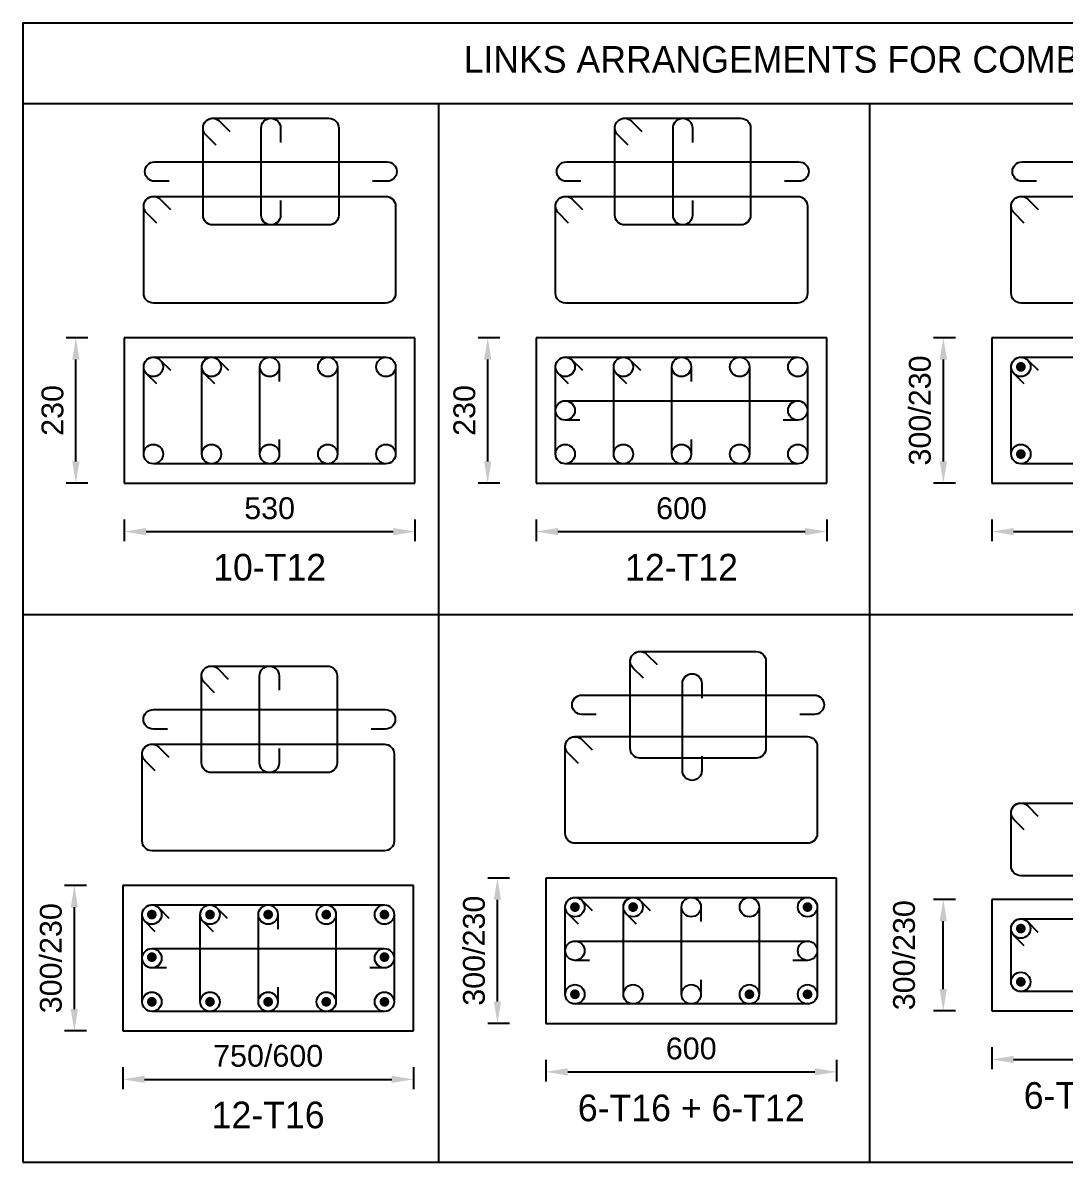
# Model space of a CAD drawing. Extents: x 2114.2 to 2145.3, y 1005.8 to 1031.
# Drawn here: x 2126.65 to 2134.39, y 1005.76 to 1014.23 of the extents above; entities that cross this region are included whole.
import ezdxf
from ezdxf.enums import TextEntityAlignment as Align

# ---------------------------------------------------------------- set-up
doc = ezdxf.new("R2010")
doc.units = 0
doc.layers.get('DEFPOINTS').update_dxf_attribs({"linetype": 'CONTINUOUS'})
for name, color, linetype in [('COLUMN__BM_', 50, 'CONTINUOUS'), ('DIMENSIONS__BM_', 251, 'CONTINUOUS'), ('LINKS-STIRRUPS-DISTR__BM_', 253, 'CONTINUOUS'), ('MAIN_STEEL__BM_', 142, 'CONTINUOUS'), ('SCHEDULE_TEXT__BM_', 7, 'CONTINUOUS'), ('SECTION_BORDER__BM_', 8, 'CONTINUOUS')]:
    doc.layers.add(name, color=color, linetype=linetype)
doc.styles.add('AR', font='arial.ttf')
doc.styles.add('BAHUBALI', font='CALIST.TTF', dxfattribs={"height": 0.22})
doc.dimstyles.new('_BM__FOR_MM', dxfattribs={"dimtxt": 0.18, "dimasz": 0.18, "dimexe": 0.08, "dimexo": 0.3, "dimgap": 0.1, "dimtad": 1, "dimdec": 0, "dimlfac": 1000, "dimzin": 0, "dimtxsty": 'AR', "dimcen": 0.09, "dimclrd": 256, "dimclre": 256, "dimclrt": 4, "dimazin": 3, "dimtfac": 1, "dimtdec": 0, "dimtmove": 0, "dimatfit": 3, "dimtolj": 1, "dimtzin": 0})

# ---------------------------------------------------------------- blocks, each defined once
blk = doc.blocks.new('*D25')
at = {"layer": 'DEFPOINTS', "color": 0}
for p in [(14.4839, 129.8207), (16.8839, 129.8207), (16.8839, 129.4207)]:
    blk.add_point(p, dxfattribs=at)
at = {"layer": 'SECTION_BORDER__BM_', "ltscale": 0.8}
for p, q in [((14.4839, 129.5207), (14.4839, 129.3407)), ((16.8839, 129.5207), (16.8839, 129.3407)), ((14.6639, 129.4207), (16.7039, 129.4207))]:
    blk.add_line(p, q, dxfattribs=at)
at = {"layer": 'SECTION_BORDER__BM_'}
for points in [[(14.6639, 129.4507), (14.6639, 129.3907), (14.4839, 129.4207)], [(16.7039, 129.3907), (16.7039, 129.4507), (16.8839, 129.4207)]]:
    blk.add_solid(points, dxfattribs=at)
at = {"layer": 'SECTION_BORDER__BM_', "color": 4, "insert": (15.6839, 129.6127), "char_height": 0.18, "attachment_point": 5, "style": 'AR'}
blk.add_mtext('\\A1;600', dxfattribs=at)
blk = doc.blocks.new('*D26')
at = {"layer": 'DEFPOINTS', "color": 0}
for p in [(14.0839, 131.0207), (14.4839, 131.0207), (14.4839, 129.8207)]:
    blk.add_point(p, dxfattribs=at)
at = {"layer": 'SECTION_BORDER__BM_', "ltscale": 0.8}
for p, q in [((14.1839, 131.0207), (14.0039, 131.0207)), ((14.0839, 130.0007), (14.0839, 130.8407)), ((14.1839, 129.8207), (14.0039, 129.8207))]:
    blk.add_line(p, q, dxfattribs=at)
at = {"layer": 'SECTION_BORDER__BM_'}
for points in [[(14.1139, 130.8407), (14.0539, 130.8407), (14.0839, 131.0207)], [(14.0539, 130.0007), (14.1139, 130.0007), (14.0839, 129.8207)]]:
    blk.add_solid(points, dxfattribs=at)
at = {"layer": 'SECTION_BORDER__BM_', "color": 4, "insert": (13.8919, 130.4207), "char_height": 0.18, "attachment_point": 5, "rotation": 90, "style": 'AR'}
blk.add_mtext('\\A1;230', dxfattribs=at)
blk = doc.blocks.new('*D27')
at = {"layer": 'DEFPOINTS', "color": 0}
for p in [(18.2456, 129.8207), (20.6456, 129.8207), (20.6456, 129.4207)]:
    blk.add_point(p, dxfattribs=at)
at = {"layer": 'SECTION_BORDER__BM_', "ltscale": 0.8}
for p, q in [((18.2456, 129.5207), (18.2456, 129.3407)), ((20.6456, 129.5207), (20.6456, 129.3407)), ((18.4256, 129.4207), (20.4656, 129.4207))]:
    blk.add_line(p, q, dxfattribs=at)
at = {"layer": 'SECTION_BORDER__BM_'}
for points in [[(18.4256, 129.4507), (18.4256, 129.3907), (18.2456, 129.4207)], [(20.4656, 129.3907), (20.4656, 129.4507), (20.6456, 129.4207)]]:
    blk.add_solid(points, dxfattribs=at)
at = {"layer": 'SECTION_BORDER__BM_', "color": 4, "insert": (19.4456, 129.6127), "char_height": 0.18, "attachment_point": 5, "style": 'AR'}
blk.add_mtext('\\A1;530', dxfattribs=at)
blk = doc.blocks.new('*D28')
at = {"layer": 'DEFPOINTS', "color": 0}
for p in [(17.8456, 131.0207), (18.2456, 131.0207), (18.2456, 129.8207)]:
    blk.add_point(p, dxfattribs=at)
at = {"layer": 'SECTION_BORDER__BM_', "ltscale": 0.8}
for p, q in [((17.9456, 131.0207), (17.7656, 131.0207)), ((17.8456, 130.0007), (17.8456, 130.8407)), ((17.9456, 129.8207), (17.7656, 129.8207))]:
    blk.add_line(p, q, dxfattribs=at)
at = {"layer": 'SECTION_BORDER__BM_'}
for points in [[(17.8756, 130.8407), (17.8156, 130.8407), (17.8456, 131.0207)], [(17.8156, 130.0007), (17.8756, 130.0007), (17.8456, 129.8207)]]:
    blk.add_solid(points, dxfattribs=at)
at = {"layer": 'SECTION_BORDER__BM_', "color": 4, "insert": (17.6525, 130.4207), "char_height": 0.18, "attachment_point": 5, "rotation": 90, "style": 'AR'}
blk.add_mtext('\\A1;300/230', dxfattribs=at)
blk = doc.blocks.new('*D29')
at = {"layer": 'DEFPOINTS', "color": 0}
for p in [(18.2451, 125.4635), (20.6451, 125.4635), (20.6451, 125.0635)]:
    blk.add_point(p, dxfattribs=at)
at = {"layer": 'SECTION_BORDER__BM_', "ltscale": 0.8}
for p, q in [((18.2451, 125.1635), (18.2451, 124.9835)), ((20.6451, 125.1635), (20.6451, 124.9835)), ((18.4251, 125.0635), (20.4651, 125.0635))]:
    blk.add_line(p, q, dxfattribs=at)
at = {"layer": 'SECTION_BORDER__BM_'}
for points in [[(18.4251, 125.0935), (18.4251, 125.0335), (18.2451, 125.0635)], [(20.4651, 125.0335), (20.4651, 125.0935), (20.6451, 125.0635)]]:
    blk.add_solid(points, dxfattribs=at)
at = {"layer": 'SECTION_BORDER__BM_', "color": 4, "insert": (19.4451, 125.2555), "char_height": 0.18, "attachment_point": 5, "style": 'AR'}
blk.add_mtext('\\A1;530', dxfattribs=at)
blk = doc.blocks.new('*D30')
at = {"layer": 'DEFPOINTS', "color": 0}
for p in [(17.8451, 126.3835), (18.2451, 126.3835), (18.2451, 125.4635)]:
    blk.add_point(p, dxfattribs=at)
at = {"layer": 'SECTION_BORDER__BM_', "ltscale": 0.8}
for p, q in [((17.9451, 126.3835), (17.7651, 126.3835)), ((17.8451, 125.6435), (17.8451, 126.2035)), ((17.9451, 125.4635), (17.7651, 125.4635))]:
    blk.add_line(p, q, dxfattribs=at)
at = {"layer": 'SECTION_BORDER__BM_'}
for points in [[(17.8751, 126.2035), (17.8151, 126.2035), (17.8451, 126.3835)], [(17.8151, 125.6435), (17.8751, 125.6435), (17.8451, 125.4635)]]:
    blk.add_solid(points, dxfattribs=at)
at = {"layer": 'SECTION_BORDER__BM_', "color": 4, "insert": (17.522, 125.9235), "char_height": 0.18, "attachment_point": 5, "rotation": 90, "style": 'AR'}
blk.add_mtext('\\A1;300/230', dxfattribs=at)
blk = doc.blocks.new('*D33')
at = {"layer": 'DEFPOINTS', "color": 0}
for p in [(14.5642, 125.361), (16.9642, 125.361), (16.9642, 124.961)]:
    blk.add_point(p, dxfattribs=at)
at = {"layer": 'SECTION_BORDER__BM_', "ltscale": 0.8}
for p, q in [((14.5642, 125.061), (14.5642, 124.881)), ((16.9642, 125.061), (16.9642, 124.881)), ((14.7442, 124.961), (16.7842, 124.961))]:
    blk.add_line(p, q, dxfattribs=at)
at = {"layer": 'SECTION_BORDER__BM_'}
for points in [[(14.7442, 124.991), (14.7442, 124.931), (14.5642, 124.961)], [(16.7842, 124.931), (16.7842, 124.991), (16.9642, 124.961)]]:
    blk.add_solid(points, dxfattribs=at)
at = {"layer": 'SECTION_BORDER__BM_', "color": 4, "insert": (15.7642, 125.1529), "char_height": 0.18, "attachment_point": 5, "style": 'AR'}
blk.add_mtext('\\A1;600', dxfattribs=at)
blk = doc.blocks.new('*D34')
at = {"layer": 'DEFPOINTS', "color": 0}
for p in [(14.1642, 126.561), (14.5642, 126.561), (14.5642, 125.361)]:
    blk.add_point(p, dxfattribs=at)
at = {"layer": 'SECTION_BORDER__BM_', "ltscale": 0.8}
for p, q in [((14.2642, 126.561), (14.0842, 126.561)), ((14.1642, 125.541), (14.1642, 126.381)), ((14.2642, 125.361), (14.0842, 125.361))]:
    blk.add_line(p, q, dxfattribs=at)
at = {"layer": 'SECTION_BORDER__BM_'}
for points in [[(14.1942, 126.381), (14.1342, 126.381), (14.1642, 126.561)], [(14.1342, 125.541), (14.1942, 125.541), (14.1642, 125.361)]]:
    blk.add_solid(points, dxfattribs=at)
at = {"layer": 'SECTION_BORDER__BM_', "color": 4, "insert": (13.9711, 125.961), "char_height": 0.18, "attachment_point": 5, "rotation": 90, "style": 'AR'}
blk.add_mtext('\\A1;300/230', dxfattribs=at)
blk = doc.blocks.new('*D23')
at = {"layer": 'DEFPOINTS', "color": 0}
for p in [(11.0835, 129.8207), (13.4835, 129.8207), (13.4835, 129.4207)]:
    blk.add_point(p, dxfattribs=at)
at = {"layer": 'SECTION_BORDER__BM_', "ltscale": 0.8}
for p, q in [((11.0835, 129.5207), (11.0835, 129.3407)), ((13.4835, 129.5207), (13.4835, 129.3407)), ((11.2635, 129.4207), (13.3035, 129.4207))]:
    blk.add_line(p, q, dxfattribs=at)
at = {"layer": 'SECTION_BORDER__BM_'}
for points in [[(11.2635, 129.4507), (11.2635, 129.3907), (11.0835, 129.4207)], [(13.3035, 129.3907), (13.3035, 129.4507), (13.4835, 129.4207)]]:
    blk.add_solid(points, dxfattribs=at)
at = {"layer": 'SECTION_BORDER__BM_', "color": 4, "insert": (12.2835, 129.6127), "char_height": 0.18, "attachment_point": 5, "style": 'AR'}
blk.add_mtext('\\A1;530', dxfattribs=at)
blk = doc.blocks.new('*D24')
at = {"layer": 'DEFPOINTS', "color": 0}
for p in [(10.6835, 131.0207), (11.0835, 131.0207), (11.0835, 129.8207)]:
    blk.add_point(p, dxfattribs=at)
at = {"layer": 'SECTION_BORDER__BM_', "ltscale": 0.8}
for p, q in [((10.7835, 131.0207), (10.6035, 131.0207)), ((10.6835, 130.0007), (10.6835, 130.8407)), ((10.7835, 129.8207), (10.6035, 129.8207))]:
    blk.add_line(p, q, dxfattribs=at)
at = {"layer": 'SECTION_BORDER__BM_'}
for points in [[(10.7135, 130.8407), (10.6535, 130.8407), (10.6835, 131.0207)], [(10.6535, 130.0007), (10.7135, 130.0007), (10.6835, 129.8207)]]:
    blk.add_solid(points, dxfattribs=at)
at = {"layer": 'SECTION_BORDER__BM_', "color": 4, "insert": (10.4915, 130.4207), "char_height": 0.18, "attachment_point": 5, "rotation": 90, "style": 'AR'}
blk.add_mtext('\\A1;230', dxfattribs=at)
blk = doc.blocks.new('*D39')
at = {"layer": 'DEFPOINTS', "color": 0}
for p in [(11.0711, 125.299), (13.4711, 125.299), (13.4711, 124.899)]:
    blk.add_point(p, dxfattribs=at)
at = {"layer": 'SECTION_BORDER__BM_', "ltscale": 0.8}
for p, q in [((11.0711, 124.999), (11.0711, 124.819)), ((13.4711, 124.999), (13.4711, 124.819)), ((11.2511, 124.899), (13.2911, 124.899))]:
    blk.add_line(p, q, dxfattribs=at)
at = {"layer": 'SECTION_BORDER__BM_'}
for points in [[(11.2511, 124.929), (11.2511, 124.869), (11.0711, 124.899)], [(13.2911, 124.869), (13.2911, 124.929), (13.4711, 124.899)]]:
    blk.add_solid(points, dxfattribs=at)
at = {"layer": 'SECTION_BORDER__BM_', "color": 4, "insert": (12.2711, 125.092), "char_height": 0.18, "attachment_point": 5, "style": 'AR'}
blk.add_mtext('\\A1;750/600', dxfattribs=at)
blk = doc.blocks.new('*D40')
at = {"layer": 'DEFPOINTS', "color": 0}
for p in [(10.6711, 126.499), (11.0711, 126.499), (11.0711, 125.299)]:
    blk.add_point(p, dxfattribs=at)
at = {"layer": 'SECTION_BORDER__BM_', "ltscale": 0.8}
for p, q in [((10.7711, 126.499), (10.5911, 126.499)), ((10.6711, 125.479), (10.6711, 126.319)), ((10.7711, 125.299), (10.5911, 125.299))]:
    blk.add_line(p, q, dxfattribs=at)
at = {"layer": 'SECTION_BORDER__BM_'}
for points in [[(10.7011, 126.319), (10.6411, 126.319), (10.6711, 126.499)], [(10.6411, 125.479), (10.7011, 125.479), (10.6711, 125.299)]]:
    blk.add_solid(points, dxfattribs=at)
at = {"layer": 'SECTION_BORDER__BM_', "color": 4, "insert": (10.4779, 125.899), "char_height": 0.18, "attachment_point": 5, "rotation": 90, "style": 'AR'}
blk.add_mtext('\\A1;300/230', dxfattribs=at)
blk = doc.blocks.new('ADSHFSD')
at = {"layer": 'COLUMN__BM_'}
for points in [[(-667.1726, -316.8352), (-669.5726, -316.8352)], [(-669.5726, -316.8352), (-669.5726, -318.0352)], [(-667.1726, -318.0352), (-667.1726, -316.8352)], [(-663.7723, -316.8352), (-666.1723, -316.8352)], [(-666.1723, -316.8352), (-666.1723, -318.0352)], [(-663.7723, -318.0352), (-663.7723, -316.8352)], [(-660.0105, -316.8352), (-662.4105, -316.8352)], [(-662.4105, -316.8352), (-662.4105, -318.0352)], [(-669.5726, -318.0352), (-667.1726, -318.0352)], [(-666.1723, -318.0352), (-663.7723, -318.0352)], [(-662.4105, -318.0352), (-660.0105, -318.0352)], [(-663.6919, -321.2949), (-666.0919, -321.2949)], [(-666.0919, -321.2949), (-666.0919, -322.4949)], [(-663.6919, -322.4949), (-663.6919, -321.2949)], [(-667.185, -321.3569), (-669.585, -321.3569)], [(-669.585, -321.3569), (-669.585, -322.5569)], [(-667.185, -322.5569), (-667.185, -321.3569)], [(-660.011, -321.4724), (-662.411, -321.4724)], [(-662.411, -321.4724), (-662.411, -322.3924)], [(-662.411, -322.3924), (-660.011, -322.3924)], [(-666.0919, -322.4949), (-663.6919, -322.4949)], [(-669.585, -322.5569), (-667.185, -322.5569)]]:
    blk.add_lwpolyline(points, dxfattribs=at)
at = {"layer": 'LINKS-STIRRUPS-DISTR__BM_'}
for points in [[(-668.8144, -315.2445), (-668.8993, -315.1596, -0.668178), (-668.8427, -315.0231), (-667.8827, -315.0231, -0.414214), (-667.8027, -315.1031), (-667.8027, -315.8231, -0.414214), (-667.8827, -315.9031), (-668.8427, -315.9031, -0.414214), (-668.9227, -315.8231), (-668.9227, -315.1031, -0.668179), (-668.7861, -315.0465), (-668.7013, -315.1314)], [(-668.2827, -315.7031), (-668.2827, -315.8231, -1), (-668.4427, -315.8231), (-668.4427, -315.1031, -1), (-668.2827, -315.1031), (-668.2827, -315.2231)], [(-665.414, -315.2445), (-665.4989, -315.1596, -0.668178), (-665.4423, -315.0231), (-664.4823, -315.0231, -0.414214), (-664.4023, -315.1031), (-664.4023, -315.8231, -0.414214), (-664.4823, -315.9031), (-665.4423, -315.9031, -0.414214), (-665.5223, -315.8231), (-665.5223, -315.1031, -0.668179), (-665.3857, -315.0465), (-665.3009, -315.1314)], [(-664.8823, -315.7031), (-664.8823, -315.8231, -1), (-665.0423, -315.8231), (-665.0423, -315.1031, -1), (-664.8823, -315.1031), (-664.8823, -315.2231)], [(-669.2027, -315.5431), (-669.3227, -315.5431, -1), (-669.3227, -315.3831), (-667.4027, -315.3831, -1), (-667.4027, -315.5431), (-667.5227, -315.5431)], [(-665.8023, -315.5431), (-665.9223, -315.5431, -1), (-665.9223, -315.3831), (-664.0023, -315.3831, -1), (-664.0023, -315.5431), (-664.1223, -315.5431)], [(-662.0405, -315.5431), (-662.1605, -315.5431, -1), (-662.1605, -315.3831), (-660.2405, -315.3831, -1), (-660.2405, -315.5431), (-660.3605, -315.5431)], [(-669.3044, -315.8896), (-669.3892, -315.8048, -0.668178), (-669.3326, -315.6682), (-667.4126, -315.6682, -0.414214), (-667.3326, -315.7482), (-667.3326, -316.4682, -0.414214), (-667.4126, -316.5482), (-669.3326, -316.5482, -0.414214), (-669.4126, -316.4682), (-669.4126, -315.7482, -0.668179), (-669.2761, -315.6916), (-669.1912, -315.7765)], [(-665.904, -315.8896), (-665.9888, -315.8048, -0.668178), (-665.9323, -315.6682), (-664.0123, -315.6682, -0.414214), (-663.9323, -315.7482), (-663.9323, -316.4682, -0.414214), (-664.0123, -316.5482), (-665.9323, -316.5482, -0.414214), (-666.0123, -316.4682), (-666.0123, -315.7482, -0.668179), (-665.8757, -315.6916), (-665.7908, -315.7765)], [(-662.1422, -315.8896), (-662.2271, -315.8048, -0.668178), (-662.1705, -315.6682), (-660.2505, -315.6682, -0.414214), (-660.1705, -315.7482), (-660.1705, -316.4682, -0.414214), (-660.2505, -316.5482), (-662.1705, -316.5482, -0.414214), (-662.2505, -316.4682), (-662.2505, -315.7482, -0.668179), (-662.1139, -315.6916), (-662.0291, -315.7765)], [(-669.3044, -317.2166), (-669.3892, -317.1317, -0.668178), (-669.3326, -316.9952), (-667.4126, -316.9952, -0.414214), (-667.3326, -317.0752), (-667.3326, -317.7952, -0.414214), (-667.4126, -317.8752), (-669.3326, -317.8752, -0.414214), (-669.4126, -317.7952), (-669.4126, -317.0752, -0.668179), (-669.2761, -317.0186), (-669.1912, -317.1035)], [(-668.8244, -317.2166), (-668.9092, -317.1317, -0.668178), (-668.8526, -316.9952), (-667.8926, -316.9952, -0.414214), (-667.8126, -317.0752), (-667.8126, -317.7952, -0.414214), (-667.8926, -317.8752), (-668.8526, -317.8752, -0.414214), (-668.9326, -317.7952), (-668.9326, -317.0752, -0.668179), (-668.7961, -317.0186), (-668.7112, -317.1035)], [(-668.2926, -317.6752), (-668.2926, -317.7952, -1), (-668.4526, -317.7952), (-668.4526, -317.0752, -1), (-668.2926, -317.0752), (-668.2926, -317.1952)], [(-665.904, -317.2166), (-665.9888, -317.1317, -0.668178), (-665.9323, -316.9952), (-664.0123, -316.9952, -0.414214), (-663.9323, -317.0752), (-663.9323, -317.7952, -0.414214), (-664.0123, -317.8752), (-665.9323, -317.8752, -0.414214), (-666.0123, -317.7952), (-666.0123, -317.0752, -0.668179), (-665.8757, -317.0186), (-665.7908, -317.1035)], [(-665.424, -317.2166), (-665.5088, -317.1317, -0.668178), (-665.4523, -316.9952), (-664.4923, -316.9952, -0.414214), (-664.4123, -317.0752), (-664.4123, -317.7952, -0.414214), (-664.4923, -317.8752), (-665.4523, -317.8752, -0.414214), (-665.5323, -317.7952), (-665.5323, -317.0752, -0.668179), (-665.3957, -317.0186), (-665.3108, -317.1035)], [(-664.8923, -317.6752), (-664.8923, -317.7952, -1), (-665.0523, -317.7952), (-665.0523, -317.0752, -1), (-664.8923, -317.0752), (-664.8923, -317.1952)], [(-662.1422, -317.2166), (-662.2271, -317.1317, -0.668178), (-662.1705, -316.9952), (-660.2505, -316.9952, -0.414214), (-660.1705, -317.0752), (-660.1705, -317.7952, -0.414214), (-660.2505, -317.8752), (-662.1705, -317.8752, -0.414214), (-662.2505, -317.7952), (-662.2505, -317.0752, -0.668179), (-662.1139, -317.0186), (-662.0291, -317.1035)], [(-665.8123, -317.5152), (-665.9323, -317.5152, -1), (-665.9323, -317.3552), (-664.0123, -317.3552, -1), (-664.0123, -317.5152), (-664.1323, -317.5152)], [(-665.2872, -319.6465), (-665.372, -319.5616, -0.668178), (-665.3155, -319.4251), (-664.3555, -319.4251, -0.414214), (-664.2755, -319.5051), (-664.2755, -320.2251, -0.414214), (-664.3555, -320.3051), (-665.3155, -320.3051, -0.414214), (-665.3955, -320.2251), (-665.3955, -319.5051, -0.668179), (-665.2589, -319.4485), (-665.174, -319.5334)], [(-668.8268, -319.7663), (-668.9117, -319.6814, -0.668178), (-668.8551, -319.5449), (-667.8951, -319.5449, -0.414214), (-667.8151, -319.6249), (-667.8151, -320.3449, -0.414214), (-667.8951, -320.4249), (-668.8551, -320.4249, -0.414214), (-668.9351, -320.3449), (-668.9351, -319.6249, -0.668179), (-668.7985, -319.5683), (-668.7137, -319.6531)], [(-668.2951, -320.2249), (-668.2951, -320.3449, -1), (-668.4551, -320.3449), (-668.4551, -319.6249, -1), (-668.2951, -319.6249), (-668.2951, -319.7449)], [(-664.8046, -320.2891), (-664.8046, -320.4091, -1), (-664.9646, -320.4091), (-664.9646, -319.6891, -1), (-664.8046, -319.6891), (-664.8046, -319.8091)], [(-665.6755, -319.9451), (-665.7955, -319.9451, -1), (-665.7955, -319.7851), (-663.8755, -319.7851, -1), (-663.8755, -319.9451), (-663.9955, -319.9451)], [(-669.2151, -320.0649), (-669.3351, -320.0649, -1), (-669.3351, -319.9049), (-667.4151, -319.9049, -1), (-667.4151, -320.0649), (-667.5351, -320.0649)], [(-665.8236, -320.3494), (-665.9085, -320.2645, -0.668178), (-665.8519, -320.128), (-663.9319, -320.128, -0.414214), (-663.8519, -320.208), (-663.8519, -320.928, -0.414214), (-663.9319, -321.008), (-665.8519, -321.008, -0.414214), (-665.9319, -320.928), (-665.9319, -320.208, -0.668179), (-665.7954, -320.1514), (-665.7105, -320.2362)], [(-669.3168, -320.4114), (-669.4016, -320.3265, -0.668178), (-669.345, -320.19), (-667.425, -320.19, -0.414214), (-667.345, -320.27), (-667.345, -320.99, -0.414214), (-667.425, -321.07), (-669.345, -321.07, -0.414214), (-669.425, -320.99), (-669.425, -320.27, -0.668179), (-669.2885, -320.2134), (-669.2036, -320.2983)], [(-662.1427, -320.8973), (-662.2276, -320.8125, -0.668178), (-662.171, -320.6759), (-660.251, -320.6759, -0.414214), (-660.171, -320.7559), (-660.171, -321.1959, -0.414214), (-660.251, -321.2759), (-662.171, -321.2759, -0.414214), (-662.251, -321.1959), (-662.251, -320.7559, -0.668179), (-662.1144, -320.6993), (-662.0296, -320.7842)], [(-665.8236, -321.6763), (-665.9085, -321.5915, -0.668178), (-665.8519, -321.4549), (-663.9319, -321.4549, -0.414214), (-663.8519, -321.5349), (-663.8519, -322.2549, -0.414214), (-663.9319, -322.3349), (-665.8519, -322.3349, -0.414214), (-665.9319, -322.2549), (-665.9319, -321.5349, -0.668179), (-665.7954, -321.4783), (-665.7105, -321.5632)], [(-665.3436, -321.6763), (-665.4285, -321.5915, -0.668178), (-665.3719, -321.4549), (-664.4119, -321.4549, -0.414214), (-664.3319, -321.5349), (-664.3319, -322.2549, -0.414214), (-664.4119, -322.3349), (-665.3719, -322.3349, -0.414214), (-665.4519, -322.2549), (-665.4519, -321.5349, -0.668179), (-665.3154, -321.4783), (-665.2305, -321.5632)], [(-664.8119, -322.1349), (-664.8119, -322.2549, -1), (-664.9719, -322.2549), (-664.9719, -321.5349, -1), (-664.8119, -321.5349), (-664.8119, -321.6549)], [(-669.3168, -321.7384), (-669.4016, -321.6535, -0.668178), (-669.345, -321.5169), (-667.425, -321.5169, -0.414214), (-667.345, -321.5969), (-667.345, -322.3169, -0.414214), (-667.425, -322.3969), (-669.345, -322.3969, -0.414214), (-669.425, -322.3169), (-669.425, -321.5969, -0.668179), (-669.2885, -321.5404), (-669.2036, -321.6252)], [(-668.8368, -321.7384), (-668.9216, -321.6535, -0.668178), (-668.865, -321.5169), (-667.905, -321.5169, -0.414214), (-667.825, -321.5969), (-667.825, -322.3169, -0.414214), (-667.905, -322.3969), (-668.865, -322.3969, -0.414214), (-668.945, -322.3169), (-668.945, -321.5969, -0.668179), (-668.8085, -321.5404), (-668.7236, -321.6252)], [(-668.305, -322.1969), (-668.305, -322.3169, -1), (-668.465, -322.3169), (-668.465, -321.5969, -1), (-668.305, -321.5969), (-668.305, -321.7169)], [(-662.1427, -321.8538), (-662.2276, -321.769, -0.668178), (-662.171, -321.6324), (-660.251, -321.6324, -0.414214), (-660.171, -321.7124), (-660.171, -322.1524, -0.414214), (-660.251, -322.2324), (-662.171, -322.2324, -0.414214), (-662.251, -322.1524), (-662.251, -321.7124, -0.668179), (-662.1144, -321.6558), (-662.0296, -321.7407)], [(-669.225, -322.0369), (-669.345, -322.0369, -1), (-669.345, -321.8769), (-667.425, -321.8769, -1), (-667.425, -322.0369), (-667.545, -322.0369)], [(-665.7319, -321.9749), (-665.8519, -321.9749, -1), (-665.8519, -321.8149), (-663.9319, -321.8149, -1), (-663.9319, -321.9749), (-664.0519, -321.9749)]]:
    blk.add_lwpolyline(points, format="xyb", dxfattribs=at)
at = {"layer": 'MAIN_STEEL__BM_', "const_width": 0.04}
for points in [[(-662.1905, -317.0752, 1), (-662.1505, -317.0752, 1)], [(-662.1905, -317.7952, 1), (-662.1505, -317.7952, 1)], [(-665.8719, -321.5349, 1), (-665.8319, -321.5349, 1)], [(-665.3919, -321.5349, 1), (-665.3519, -321.5349, 1)], [(-663.9519, -321.5349, 1), (-663.9119, -321.5349, 1)], [(-669.365, -321.5969, 1), (-669.325, -321.5969, 1)], [(-668.885, -321.5969, 1), (-668.845, -321.5969, 1)], [(-668.405, -321.5969, 1), (-668.365, -321.5969, 1)], [(-667.925, -321.5969, 1), (-667.885, -321.5969, 1)], [(-667.445, -321.5969, 1), (-667.405, -321.5969, 1)], [(-662.191, -321.7124, 1), (-662.151, -321.7124, 1)], [(-669.365, -321.9479, 1), (-669.325, -321.9479, 1)], [(-667.445, -321.9479, 1), (-667.405, -321.9479, 1)], [(-662.191, -322.1524, 1), (-662.151, -322.1524, 1)], [(-665.8719, -322.2549, 1), (-665.8319, -322.2549, 1)], [(-664.4319, -322.2549, 1), (-664.3919, -322.2549, 1)], [(-663.9519, -322.2549, 1), (-663.9119, -322.2549, 1)], [(-669.365, -322.3169, 1), (-669.325, -322.3169, 1)], [(-668.885, -322.3169, 1), (-668.845, -322.3169, 1)], [(-668.405, -322.3169, 1), (-668.365, -322.3169, 1)], [(-667.925, -322.3169, 1), (-667.885, -322.3169, 1)], [(-667.445, -322.3169, 1), (-667.405, -322.3169, 1)]]:
    blk.add_lwpolyline(points, format="xyb", close=True, dxfattribs=at)
at = {"layer": 'MAIN_STEEL__BM_'}
for centre in [(-669.3326, -317.0752), (-668.8526, -317.0752), (-668.3726, -317.0752), (-667.8926, -317.0752), (-667.4126, -317.0752), (-665.9323, -317.0752), (-665.4523, -317.0752), (-664.9723, -317.0752), (-664.4923, -317.0752), (-664.0123, -317.0752), (-662.1705, -317.0752), (-665.9323, -317.4352), (-664.0123, -317.4352), (-669.3326, -317.7952), (-668.8526, -317.7952), (-668.3726, -317.7952), (-667.8926, -317.7952), (-667.4126, -317.7952), (-665.9323, -317.7952), (-665.4523, -317.7952), (-664.9723, -317.7952), (-664.4923, -317.7952), (-664.0123, -317.7952), (-662.1705, -317.7952), (-665.8519, -321.5349), (-665.3719, -321.5349), (-664.8919, -321.5349), (-664.4119, -321.5349), (-663.9319, -321.5349), (-669.345, -321.5969), (-668.865, -321.5969), (-668.385, -321.5969), (-667.905, -321.5969), (-667.425, -321.5969), (-662.171, -321.7124), (-669.345, -321.9569), (-667.425, -321.9569), (-665.8519, -321.8949), (-663.9319, -321.8949), (-662.171, -322.1524), (-669.345, -322.3169), (-668.865, -322.3169), (-668.385, -322.3169), (-667.905, -322.3169), (-667.425, -322.3169), (-665.8519, -322.2549), (-665.3719, -322.2549), (-664.8919, -322.2549), (-664.4119, -322.2549), (-663.9319, -322.2549)]:
    blk.add_circle(centre, 0.08, dxfattribs=at)
at = {"layer": 'SECTION_BORDER__BM_'}
for p, q in [((-670.4107, -314.2348), (-653.1983, -314.2348)), ((-670.4107, -314.2348), (-670.4107, -323.641)), ((-670.4107, -314.901), (-653.1983, -314.901)), ((-670.4107, -323.641), (-653.1983, -323.641))]:
    blk.add_line(p, q, dxfattribs=at)
for points in [[(-666.9776, -314.901), (-666.9776, -323.641)], [(-663.419, -314.901), (-663.419, -323.641)], [(-670.4107, -319.1193), (-653.1983, -319.1193)]]:
    blk.add_lwpolyline(points, dxfattribs=at)
at = {"layer": 'SCHEDULE_TEXT__BM_', "style": 'BAHUBALI'}
blk.add_text('LINKS ARRANGEMENTS FOR COMBINED STEEL', height=0.22, dxfattribs=at).set_placement((-666.7713, -314.6471))
for s, p in [('10-T12', (-668.3726, -318.729)), ('12-T12', (-664.9723, -318.729)), ('6-T16 + 4-T12', (-661.211, -323.0901)), ('6-T16 + 6-T12', (-664.8919, -323.1926)), ('12-T16', (-668.385, -323.2508))]:
    blk.add_text(s, height=0.22, dxfattribs=at).set_placement(p, align=Align.MIDDLE_CENTER)
at = {"layer": 'SECTION_BORDER__BM_', "ltscale": 0.8}
for p1, p2, distance, text, picture, middle in [((-669.5726, -318.0352), (-669.5726, -316.8352), 0.4, '230', '*D24', (-670.1646, -317.4352)), ((-666.1723, -318.0352), (-666.1723, -316.8352), 0.4, '230', '*D26', (-666.7642, -317.4352)), ((-662.4105, -318.0352), (-662.4105, -316.8352), 0.4, '300/230', '*D28', (-663.0036, -317.4352)), ((-669.5726, -318.0352), (-667.1726, -318.0352), -0.4, '530', '*D23', (-668.3726, -318.2432)), ((-666.1723, -318.0352), (-663.7723, -318.0352), -0.4, '600', '*D25', (-664.9723, -318.2433)), ((-662.4105, -318.0352), (-660.0105, -318.0352), -0.4, '530', '*D27', (-661.2105, -318.2432)), ((-666.0919, -322.4949), (-666.0919, -321.2949), 0.4, '300/230', '*D34', (-666.6851, -321.8949)), ((-669.585, -322.5569), (-669.585, -321.3569), 0.4, '300/230', '*D40', (-670.1782, -321.9569)), ((-662.411, -322.3924), (-662.411, -321.4724), 0.4, '300/230', '*D30', (-663.1341, -321.9324)), ((-662.411, -322.3924), (-660.011, -322.3924), -0.4, '530', '*D29', (-661.211, -322.6005)), ((-666.0919, -322.4949), (-663.6919, -322.4949), -0.4, '600', '*D33', (-664.8919, -322.703)), ((-669.585, -322.5569), (-667.185, -322.5569), -0.4, '750/600', '*D39', (-668.385, -322.7639))]:
    dim = blk.add_aligned_dim(p1=p1, p2=p2, distance=distance, text=text, dimstyle='_BM__FOR_MM', dxfattribs=at)
    dim.commit()
    dim.dimension.update_dxf_attribs({"geometry": picture, "text_midpoint": middle, "insert": (-680.6561, -447.8559)})

msp = doc.modelspace()

# ---------------------------------------------------------------- block references
at = {"layer": 'DIMENSIONS__BM_', "xscale": 0.8999999999999999, "yscale": 0.8999999999999999, "zscale": 0.8999999999999999}
msp.add_blockref('ADSHFSD', (2730.0189, 1297.039), dxfattribs=at)

doc.saveas('drawing.dxf')
